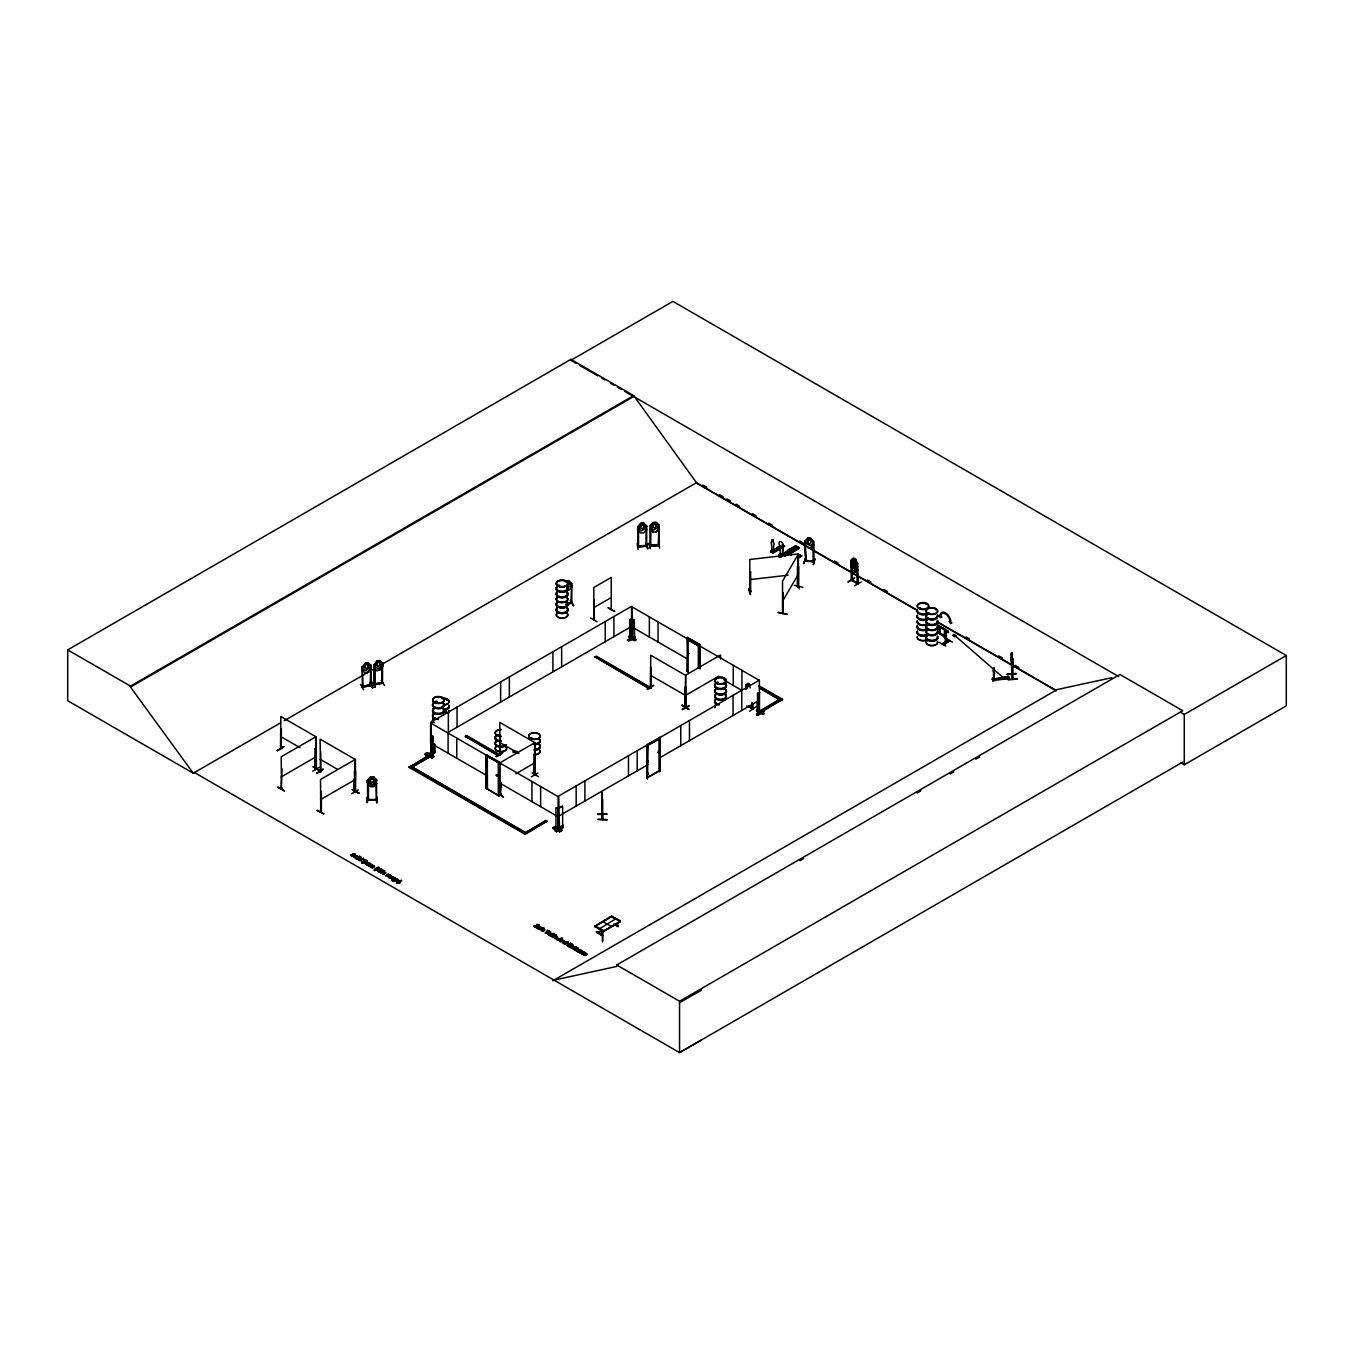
<?xml version="1.0" encoding="UTF-8"?>
<svg xmlns="http://www.w3.org/2000/svg" width="1354" height="1354" viewBox="0 0 1354 1354"><rect width="100%" height="100%" fill="white"/><g stroke="black" fill="none" stroke-linecap="round" stroke-linejoin="round"><path stroke-width="1.5" d="M392.965 879.812C394.014 877.104 399.464 880.472 395.283 878.154C390.595 877.967 395.893 882.216 393.032 879.541M1011.269 674.241L1012.47 679.403M1011.81 674.664L1011.286 653.999M1012.301 678.896L1012.352 678.202M1012.352 679.353L1012.674 658.772L1012.792 679.437L1011.658 674.207M601.988 796.034L602.124 793.884M992.888 680.114L994.733 679.623L994.801 680.639L992.6 678.608L994.09 679.911L994.479 672.803M994.208 679.877L994.191 673.666M375.938 780.073L376.497 800.349L376.598 779.972L375.684 779.938L376.683 780.141L373.602 776.925L370.471 776.959L370.471 786.539L373.552 786.42L376.683 783.323L373.602 786.556L370.471 786.539C368.66 786.268 365.038 780.141 368.39 779.887L368.474 800.214L367.459 800.231L368.474 799.689M367.493 780.158L370.471 776.891L368.999 782.561L371.03 784.474L373.061 784.491L375.058 782.612L373.602 776.925M373.552 786.42L373.602 776.976L376.598 779.972M601.921 795.153L602.09 792.784L602.107 797.777M367.019 797.438L367.357 802.77L367.526 797.015M367.391 797.388L367.357 802.347M375.786 800.299L376.683 800.112M375.65 799.757L376.683 799.368M376.564 800.316L367.628 800.231M376.734 802.82L376.784 797.117L376.598 802.448M377.072 802.82L376.903 797.489M993.582 678.354L993.481 671.499M993.43 670.112L993.565 672.024M993.684 667.624L993.294 671.009M356.661 856.76L354.156 857.251L357.236 856.371M773.252 551.653L773.642 545.307A2.048 1.202 59.5 0 0 773.337 542.497L773.236 540.212M782.324 556.494L782.781 547.05A3.08 1.794 59.5 0 0 782.781 543.496A3.08 1.794 59.5 0 0 779.667 541.735A3.08 1.794 59.5 0 0 779.667 545.29L780.598 557.188L781.19 554.378M782.46 556.409L782.917 546.965M1011.59 655.827L1011.81 653.66M358.218 859.875C359.622 862.43 357.676 856.134 361.907 859.282L363.464 858.47L361.907 859.282M563.382 942.756C565.193 946.344 562.282 940.319 566.886 942.502M374.94 664.577L373.907 664.628L374.026 684.972L374.009 664.865M374.838 870.724L375.261 869.539A4.113 2.369 0 0 1 376.124 868.828L377.36 868.32A4.35 2.505 0 0 1 378.629 868.117C379.814 864.394 371.25 872.416 375.261 869.116A4.113 2.369 0 0 1 376.124 868.405L379.391 868.083M396.536 883.248L400.209 882.74L401.106 880.185L400.209 882.317L396.553 883.231L401.038 880.625M638.749 526.672L637.751 526.604L637.886 546.965L646.873 546.322M602.327 802.753L602.107 804.158L601.988 802.296M498.306 795.39L498.306 762.505L487.237 756.107L487.322 789.043L486.238 788.756L486.103 754.787L499.169 761.997L498.881 796.05L487.338 788.942L487.338 756.277L498.712 762.268L487.338 756.277M700.153 668.707L700.153 644.792L687.375 637.412L687.257 671.55L687.95 639.054L699.019 645.452L699.019 668.064M1011.387 654.947L1011.573 652.577L1011.81 673.886M602.158 801.043L601.921 797.54M944.584 629.593L944.584 629.001M944.618 636.295C945.007 618.135 943.772 645.079 944.584 635.72M945.261 629.881L938.051 625.87M771.898 539.654L771.865 541.668A2.048 1.202 59.5 0 0 771.577 544.122L771.814 550.943L774.048 552.144L774.048 551.281L772.694 552.584L770.663 550.739L772.017 550.13L772.203 552.178M772.186 550.773L772.559 550.553M780.073 555.462L781.258 554.463L779.599 554.429M780.429 555.36L781.292 554.852M778.262 612.685L787.029 614.377M993.227 681.214L993.701 678.557M1012.809 679.369L1011.421 674.241M590.581 617.999L597.148 621.723M944.889 629.559C946.344 671.753 945.701 603.512 946.531 642.439M602.462 814.854L602.428 813.737M602.615 799.029L602.648 819.695L602.615 818.375M994.276 673.497L994.445 672.329M782.849 612.431L782.544 613.413M387.566 876.36L390.172 876.901L387.667 876.529M547.558 934.294C548.725 932.466 551.501 934.412 548.218 934.074M575.941 950.153C574.045 951.473 580.883 949.882 577.887 949.036M778.804 548.387L778.025 547.676L779.295 547.998M788.553 554.04A2.048 1.202 59.5 0 1 788.857 551.569L789.162 549.233L789.653 550.215M789.856 550.333L791.379 550.993L790.888 550.113M399.278 880.98C397.687 878.12 392.22 880.692 399.261 880.828C394.166 879.541 398.076 883.874 396.654 880.337M541.025 930.266C542.48 926.999 547.338 931.874 542.091 929.352C541.008 931.823 544.528 930.52 541.651 930.418M554.04 937.543C560.404 936.003 553.515 937.51 555.935 938.153C552.703 939.642 555.834 933.465 557.679 937.476M583.574 954.181C582.982 956.483 591.156 952.861 583.692 954.401M434.431 702.032L435.497 702.134M435.497 701.44L435.193 702.354M435.954 701.778L436.191 701.897M441.607 697.936L441.709 698.444M447.091 700.018L446.245 699.747L447.175 699.967M487.203 759.662L487.237 758.325M487.355 771.898L487.203 772.948M497.561 735.019L497.595 735.239M487.355 785.354L487.355 784.118M498.746 735.087L497.07 734.985M559.642 585.943L558.999 584.962L558.373 585.943M565.515 581.425L565.938 581.932M532.224 738.133L530.463 737.998L531.987 738.37M531.53 738.268L530.497 737.862M594.728 926.441L611.551 916.049L620.014 920.872L620.098 921.82L603.292 931.23L594.761 926.018M602.885 930.52L602.564 941.927L602.242 930.52M647.991 747.611L648.041 748.644L648.177 747.628M647.991 762.099L648.058 760.846L648.126 762.082M648.041 773.168L648.177 773.845M647.991 774.353L648.041 773.405M699.019 648.82L699.053 647.483L699.053 648.718M699.053 661.023L699.053 662.258M699.087 661.107L699.053 662.021M718.382 682.602L716.655 682.873M716.723 682.771L717.975 682.281M717.908 682.704L717.518 682.162M723.459 679.014L724.373 678.794M919.975 608.42L919.332 607.726L920.754 608.352M920.838 608.234L919.197 607.844M925.916 604.375L926.627 604.307M928.099 612.973L929.149 613.514M935.546 609.655L935.259 609.097M352.514 853.968L353.123 856.016L350.534 854.933L353.445 855.948L353.174 854.12M368.88 863.615C369.591 859.519 354.934 867.474 365.462 859.79C369.659 861.347 363.735 863.107 367.188 861.093M365.851 863.903L366.866 862.6L368.914 863.463M385.822 872.788C380.643 874.566 389.157 870.859 382.488 872.484C384.384 877.104 381.422 871.197 385.772 872.958M399.278 880.557L398.448 881.792L396.654 880.76M544.731 929.572L543.885 930.807L542.091 929.352M557.679 937.053L556.849 938.288L555.055 937.239M517.363 752.722L513.301 752.35L514.317 750.827L513.301 751.131L517.363 751.487M374.296 870.402L377.36 867.914A4.35 2.505 0 0 1 378.629 867.694L379.374 867.677M396.536 882.825L399.481 882.673L401.63 880.489M1011.692 652.679L1011.844 659.618L1011.59 657.232M1012.47 662.428C1011.37 669.401 1010.879 647.33 1011.692 662.089M277.925 787.3L284.509 790.77M284.492 791.091L277.925 787.029M323.809 813.788L316.921 810.267L323.775 813.822M682.162 705.552L688.814 709.344L682.179 705.231M748.864 684.312L745.8 688.594M854.137 559.05L855.576 562.604L854.848 564.821L853.443 562.773L854.205 558.999M601.971 814.482L602.327 819.712L602.327 794.29M602.682 819.627L602.327 814.431M353.546 856.98L355.222 855.863L357.134 856.422M805.816 561.182L805.038 540.737L805.833 560.945M810.894 547.862L813.872 545.053L810.928 547.998L807.847 547.659L804.936 544.054M805.715 557.95L803.531 563.518L805.715 558.22M805.782 557.916L803.971 563.467M804.868 560.302L813.839 561.792M813.957 562.045L813.923 541.735L810.944 538.367L807.847 538.08L804.818 540.94L804.818 544.139M813.568 564.584L814.922 559.236M813.111 564.584L814.922 558.965M580.968 950.576C585.419 951.845 576.212 954.773 582.457 951.185M537.403 927.998L539.383 928.065L538.046 927.202L536.793 928.082L538.3 928.692L536.979 927.168L540.009 927.236L538.723 926.424L539.806 927.828M618.219 925.341L615.275 924.24L618.05 926.61L618.304 925.679M370.539 780.175L371.521 777.399L373.552 780.192M939.304 642.388L945.837 646.163M658.535 751.047L658.129 752.367M658.806 752.587C658.416 754.669 660.193 751.758 658.044 752.418M365.14 663.325L363.769 669.265L365.698 670.789L369.507 668.131L368.085 662.885L365.14 663.325L362.246 667.15M750.336 684.667L748.051 683.432L747.002 688.441M360.587 684.599L363.566 689.643M372.299 682.281L375.295 687.02M631.963 638.766L629.475 639.917L631.759 637.852M759.831 711.798L757.377 713.626M759.797 712.576L757.309 713.727L782.494 699.307L759.425 713.253L758.155 712.526L779.955 699.307L758.155 711.899C759.949 713.795 760.22 709.919 757.631 713.101M563.382 943.179C565.887 939.016 572.776 944.737 564.838 943.62M789.043 549.335L788.942 551.518M640.73 523.372L639.274 529.143L641.288 530.903L645.283 528.737L643.827 523.169L640.73 523.372L637.666 526.824L637.666 530.023L640.73 533.002L643.844 532.799L646.789 529.329M553.972 935.631C554.446 931.857 552.28 938.728 550.384 935.851M750.624 594.508L748.779 588.956M538.655 928.489L540.635 927.253L538.689 926.407M551.4 933.465L549.216 935.326L547.558 933.634L550.773 933.448L549.487 932.635L550.689 933.955L548.235 934.345L550.13 933.871M638.123 549.419L637.142 543.766M648.921 543.343L650.445 548.252M373.433 867.068C373.247 865.731 368.203 866.899 373.941 866.205C368.931 869.64 377.309 866.577 373.112 865.409M373.027 866.001L371.724 864.732L373.095 865.663M281.395 729.027L281.04 748.559M281.48 748.44L280.498 748.948L280.803 716.469L315.668 736.593L315.787 769.529L316.074 736.661L281.226 756.784L281.446 789.28M315.82 769.478L314.771 768.733L315.076 756.243M315.736 768.26L315.008 767.836M319.916 770.985L312.977 766.753L320.712 771.103M320.475 772L320.119 739.166L354.985 759.289L355.019 792.242L354.985 790.888M355.137 792.175L354.071 791.43L354.156 779.075M354.985 791.616L354.528 791.311M499.897 754.737L499.761 734.613L500.421 755.109L499.44 754.127L500.438 754.347M650.428 687.764L651.392 687.95L650.715 667.471L650.563 688.103L649.294 688.847L595.032 656.893L596.302 656.148L651.274 687.883M748.373 706.365L752.739 708.379L748.61 706.229M746.68 705.908L752.739 709.107L752.062 702.726M857.099 563.45L857.844 583.963L851.311 580.189M852.258 579.732L851.835 579.834M851.835 580.561L851.598 559.964L851.294 566.463M851.598 559.964L851.531 580.054L858.081 583.828L857.42 563.315L857.133 583.608L857.979 582.999M750.793 591.207L749.845 591.326M749.998 592.036L750.81 591.19M797.438 566.429L797.337 586.57L798.335 585.707M365.8 862.109L363.007 862.363M282.038 788.231L281.141 788.4L282.106 788.163M316.362 768.446L315.533 768.564M315.499 749.236L314.839 748.61L315.431 769.41L316.379 769.106M321.406 811.672L321.338 791.498M355.036 792.192L355.628 771.712M500.997 794.138L500.1 794.324L501.048 794.07M500.405 782.815L500.388 795.238L500.98 782.477M534.982 774.166C534.153 777.484 536.099 772.999 534.475 774.488M685.496 706.568L685.835 706.754M537.504 926.373C532.071 929.064 535.676 923.716 539.163 925.611M782.815 592.883L782.832 613.582L783.12 592.95M798.674 566.446L798.454 587.01L798.369 554.158L782.544 581.12L782.527 613.531M794.324 585.334L802.939 587.331M797.54 586.57L798.369 585.774M782.544 601.244L798.369 574.282M368.88 863.209L368.322 864.14M945.227 636.075L937.814 632.03M370.996 684.785L362.28 686.529M370.674 684.599L362.144 686.292L362.466 687.257L370.996 685.513M374.855 684.802L374.686 664.476L374.787 684.582M382.64 682.534L373.873 683.973L374.719 684.092M382.674 683.228L374.11 684.938M565.82 604.527L571.794 603.156M954.773 635.449C953.25 639.376 958.023 634.095 954.773 635.449L1004.922 679.082L1004.109 677.186L1005.751 676.932L1006.547 678.642M594.372 619.861L594.101 599.551L594.067 619.658M593.78 619.861L593.814 587.484L611.246 577.413L611.179 609.74M646.738 546.085L637.751 546.745L638.529 546.17M646.078 526.029L646.061 546.424L645.807 545.459L646.687 546.39M650.022 525.978L651.003 525.826L649.988 525.792L649.937 546.102L649.988 545.137L658.873 544.528M649.903 545.933L659.076 545.544L658.992 525.183L658.298 544.867M497.121 774.657L496.715 776.011L496.173 775.03M496.935 775.368L497.155 775.707M688.407 653.711L688.374 652.662M688.864 653.373L687.798 653.153L687.984 651.562M945.38 632.927L946.04 632.64M946.446 632.978L946.091 632.233M442.183 698.089L441.912 698.173A5.771 3.334 0 0 1 449.071 701.05A5.771 3.334 0 0 1 443.35 704.825M497.02 734.816L497.883 734.342M594.761 926.305L611.551 916.319L619.861 920.754M594.981 926.525L603.292 931.518L620.098 921.532L603.698 931.095M596.572 931.789L602.53 935.58L596.522 932.432L596.708 931.434M618.05 926.593L613.667 924.054M927.998 613.091L929.453 613.497M1002.586 677.914L1001.588 678.354M629.475 639.917L631.759 638.597L635.212 640.51L636.346 639.85L632.927 637.988M430.877 755.549L430.894 722.207L631.539 606.355L631.692 639.037L632.47 638.411L629.728 639.748M759.848 712.018L757.512 713.592M370.962 668.605L368.051 672.244L365.14 672.904L362.347 670.298M371.047 668.605L368.136 672.379L365.174 672.955M373.924 664.848L376.801 661.023L379.763 660.447L382.725 663.121L382.725 666.32L379.797 670.078L376.801 670.602L373.924 668.047M566.023 590.716L569.035 590.192L571.947 586.417M367.052 861.381L365.529 860.281L364.514 861.296M358.302 859.536L361.738 859.028M658.349 752.333L658.738 753.433M373.552 781.596L371.521 782.832L370.539 781.58M596.539 931.857L601.176 931.214L601.955 934.835M602.005 929.792L601.058 931.434L602.192 930.113M560.082 941.589C568.443 934.463 552.28 941.064 558.931 939.811L560.082 941.589L562.367 938.508M557.188 939.507L560.505 940.268L562.367 938.931M560.505 940.268L561.808 938.187M559.591 941.318L560.251 940.573M579.106 950.356L577.887 949.459M649.988 525.792L652.966 522.559L656.081 522.407L659.161 525.403L659.161 528.585L656.081 531.987L652.966 532.139M650.022 526.029L653.034 522.695L656.047 522.492L657.536 527.925L653.542 530.091L651.511 528.331L652.966 522.559M659.144 528.534L656.081 531.987M749.744 591.123L750.624 591.004M749.998 591.309L750.793 591.952M797.337 586.57L798.065 585.503M993.007 680.554L1009.255 678.506M1008.595 677.135L992.364 679.285M434.566 743.938L434.448 752.113M558.491 828.445L563.061 825.381L558.491 827.7M558.525 828.733L563.061 825.381M576.042 950.322L578.547 950.694L576.618 950.474M424.919 754.347L431.909 757.834L424.919 754.347C426.73 749.947 438.239 756.48 431.706 758.003M559.54 831.779L561.808 830.07L559.54 831.796L552.754 828.157L559.744 831.644M540.568 926.965L538.012 928.861M579.8 950.271L577.464 950.897M376.564 799.571L367.628 799.486M352.599 854.256C359.03 855.542 352.48 851.751 353.326 855.203C347.419 856.997 355.425 854.763 357.219 856.608M368.779 863.378C360.502 860.67 370.336 869.37 364.666 861.398M281.158 789.196L282.038 768.801M316.362 769.19L316.311 749.016M320.796 811.249L321.406 811.063M354.731 792.107L354.393 771.188M355.594 791.904L355.391 759.357L320.526 779.481L320.746 812.028L320.763 791.853M535.321 775.097L535.033 742.567L500.168 762.708L500.1 795.103L500.76 782.341M686.258 707.211L686.055 686.884L685.919 707.025M851.209 560.048L853.46 558.085L855.677 559.354L857.793 563.856M851.412 580.291L851.294 560.014L853.511 558.187L855.643 559.422L856.642 565.617L855.22 566.7L852.36 563.146L853.46 558.085M851.209 566.446C851.7 569.205 855.22 574.841 857.725 570.169L855.61 562.604L853.392 561.318L851.141 563.298L853.392 567.698L855.677 568.934M855.542 572.217L857.725 570.288M748.119 683.398L745.868 685.361L748.153 683.499M645.993 545.425L638.479 545.899L638.529 546.931L638.58 526.554M646.873 545.577L637.717 546.221M650.868 525.978L650.766 545.34M659.076 544.799L649.971 545.408M432.721 756.598L430.403 755.244L431.283 753.89M558.525 828.005L558.559 828.97L562.638 826.363L562.638 806.239L558.728 808.236L562.401 806.104M364.514 860.873L366.342 860.772M553.837 935.377C547.033 937.933 557.188 932.923 550.384 935.445M353.242 854.408L355.205 854.949M368 863.412L366.629 862.616M383.876 872.67L385.145 873.398L383.52 872.805M398.448 881.792L398.719 880.98M398.347 881.369C399.396 879.338 395.165 880.405 398.584 880.675M543.885 930.807C543.597 928.167 542.751 928.929 543.8 930.367M556.849 938.288C556.511 935.631 555.749 936.409 556.748 937.848M586.299 954.485L584.928 953.69M434.888 702.472L435.649 701.643M594.981 926.068L603.698 930.536M356.491 856.591C351.092 856.27 360.418 856.642 353.546 856.743M813.906 561.842L804.953 561.098L805.139 560.099M390.172 876.478C384.875 876.512 393.709 876.63 389.512 875.259M390.595 876.647C389.85 871.181 382.708 878.543 388.243 873.939M367.442 800.011L368.373 800.028M366.291 862.82C365.546 865.714 368.559 864.529 370.742 864.8M555.055 936.833C554.768 938.627 556.68 939.794 554.023 937.527M584.589 954.299L585.69 955.653M552.754 828.174C555.8 823.892 556.02 830.341 561.25 830.764M392.931 878.357C394.116 876.393 384.621 878.797 394.014 877.274C389.918 881.285 394.945 876.461 392.237 877.426M563.45 941.825C564.635 939.862 555.14 942.266 564.533 940.742C560.031 945.295 567.275 938.034 560.37 941.335M434.414 752.096L434.414 752.824M432.823 736.491L430.657 735.256L432.823 736.491L432.823 756.632L430.657 755.38M634.349 640.56L634.315 620.149L632.166 618.913L634.095 620.284L634.569 640.425L632.166 639.037M432.823 756.632L430.623 755.109L427.322 757.106L426.002 756.344L430.775 753.433M426.104 756.344L430.894 753.45M427.153 756.632L433.703 752.824L427.322 757.106M773.032 553.143L770.477 551.721L780.649 545.713M782.155 544.816L784.711 546.254L772.982 553.126M630.575 638.208L627.274 640.137L628.611 640.899C634.163 640.239 634.738 634.789 634.992 637.04M772.609 552.906L780.767 547.693M772.406 552.703L784.525 545.797M783.932 545.814L772.677 552.957L774.048 551.281M631.726 638.36L634.569 639.9M799.3 547.947L787.182 555.411L799.52 548.218L795.949 545.662L778.465 556.409M778.821 556.765L796.592 546.271M778.702 556.697L795.949 545.916L798.792 547.828M799.215 554.683L801.771 556.105L798.386 558.051M801.433 555.919L798.2 555.106L800.417 556.342M558.085 808.829L558 828.936M759.374 692.622L759.272 712.712M558.153 829.037L555.682 826.837L557.78 828.123M555.682 826.837L555.682 827.565M558.305 808.693L555.935 807.593L555.935 827.717L558.254 828.766M555.258 830.544L561.808 826.82L555.258 830.967L556.579 831.728C571.439 823.604 556.443 827.463 555.428 830.95M757.428 710.63L757.394 711.696L757.208 703.014M762.928 710.478L764.248 711.662L757.766 715.403C751.69 712.83 775.453 706.433 756.7 714.743M756.547 714.337L763.097 710.596L756.547 714.76M573.893 948.003C572.945 952.911 583.405 944.043 574.468 949.899M608.284 607.794L614.834 611.551L608.132 607.828M772.017 550.13L770.663 550.739M776.925 547.913L778.11 547.033L780.31 548.455M781.258 546.237L770.646 551.62M778.448 556.24L780.226 553.888M780.479 554.023L778.448 554.937M787.842 550.435C797.591 554.7 783.137 550.96 789.619 549.385L792.919 551.501L790.11 549.876M791.21 548.455C800.942 552.737 786.488 548.979 792.987 547.405L796.287 549.538L792.987 547.405M794.172 546.965L795.949 545.662M780.598 557.188L779.599 556.629L780.767 557.103M782.341 554.734L796.355 546.457M781.072 556.037L795.103 547.761M784.355 555.834L798.623 547.405M784.795 556.088L799.249 547.524M784.998 556.189L799.266 547.778M790.719 555.157L790.618 555.208A2.048 1.202 59.5 0 0 790.313 552.398L790.313 550.062M798.2 555.275L799.994 555.106M797.675 557.645L801.179 555.563M801.602 555.648L797.963 557.814L801.602 555.817M373.822 684.735L382.556 683.059L381.659 682.45L381.726 683.432L381.76 663.071L382.725 663.121M277.282 750.641L283.815 746.816M277.367 750.742L283.866 746.528L277.367 750.336M571.134 602.818L571.693 602.445M312.74 771.171L319.239 767.363M316.599 773.337L323.132 769.241M316.684 773.456L323.183 769.224L316.633 773.32M352.294 789.433L359.233 793.393L352.649 789.653M354.088 791.396L354.393 778.939M351.685 793.647L358.268 789.856M534.61 775.453L534.627 742.5L499.761 722.376L500.066 755.244L500.354 734.951M496.241 756.564L502.486 752.621M496.326 756.666L502.825 752.452L496.326 756.243M651.088 688.069L651.308 667.81M534.373 775.317L534.018 754.398M651.308 687.189L651.037 687.341M647.246 689.118L653.779 685.31L647.297 689.101M650.529 687.798L650.715 655.234L685.581 675.375L685.31 707.871M532.02 772.982L538.587 776.722M537.91 773.066L531.327 776.874M685.006 707.347L684.989 687.257M682.331 709.648L689.152 706.145M682.331 709.378L688.797 705.519M688.814 709.344L682.23 705.163M629.678 619.658L631.776 618.71L629.678 619.658L629.695 640.053M629.661 636.109L628.544 636.803L635.212 640.51M631.539 637.988L629.695 639.308M432.112 753.856L434.566 752.435M432.349 753.975L434.803 752.553L434.803 744.074M757.512 693.468L759.611 692.52L757.512 693.468L757.631 713.829M757.512 709.953L756.666 710.393M559.084 828.089L563.061 826.109M763.182 714.117L764.164 713.626L759.086 710.867M759.594 712.39L763.047 714.303L764.181 713.643M280.566 722.833L193.267 773.219L67.7 700.729L67.7 649.886L570.897 359.369L633.689 395.605L696.464 482.701L917.284 610.197A5.839 3.368 0 0 0 920.111 614.039A5.839 3.368 0 0 0 927.168 613.514M570.897 359.369L570.897 360.299L672.921 301.4L1286.3 655.522L1286.3 705.857L1184.276 764.756L1180.62 762.64M67.7 649.886L130.492 686.123L633.689 395.605M701.507 1040.007L679.539 1052.6L194.451 772.542L193.267 773.219L130.492 687.07L633.689 396.553M284.222 720.717L374.009 668.876M381.337 664.645L696.464 482.701M281.226 776.925L316.074 756.784M593.814 607.607L611.246 597.554M320.526 799.622L355.391 779.481M631.539 626.479L448.343 732.26L448.343 712.136M595.032 657.519L596.302 656.775L650.563 688.103M525.234 832.896L411.65 766.686L525.234 832.253L523.964 833.624L545.747 820.406L547.016 821.15L525.234 834.352L409.111 767.312L430.894 754.11M409.111 767.312L430.894 754.737L433.246 755.837M432.163 755.464L410.38 768.04L432.163 755.464L430.877 754.516M465.404 736.288L466.673 735.561L499.355 754.415L498.086 755.16L465.404 736.288L498.086 755.786L499.457 754.093M465.404 736.914L466.673 736.187L499.355 755.058M687.087 637.582L700.153 644.792M853.392 561.318L852.36 566.327L855.22 569.882L856.642 568.798L856.642 566.412L855.576 562.655L853.325 561.368M854.78 562.689L854.848 568.02L853.443 565.972L854.848 562.655M855.508 562.705L857.861 567.004L855.61 568.985L853.511 567.597M595.032 656.893L649.294 688.204L650.563 687.477M355.713 858.148L359.741 856.32L356.136 858.825M355.713 858.571L359.741 856.32M356.796 858.774L360.739 857.031L357.219 859.452M356.796 859.198L360.739 857.031M360.062 859.925C362.533 856.168 357.134 861.482 359.69 860.145M361.552 859.485L358.844 859.824L361.552 859.062M363.464 858.47L359.419 860.298M359.859 860.975L363.464 858.876M486.238 788.756L486.56 754.906M362.009 862.21L365.462 859.79M362.855 861.821C367.543 862.853 361.078 861.821 364.141 861.093L364.92 862.684L362.009 861.787M515.857 773.777L535.033 762.708M848.163 582L854.696 577.819L848.112 581.881M852.258 579.952L857.674 583.168M369.862 863.327L367.713 865.494M367.272 865.24L370.302 863.581M370.302 864.004L370.776 864.817M370.454 866.662L372.265 865.595L368.982 865.815L372.012 864.58L372.452 865.849L370.454 867.085M368.982 866.238L372.012 864.58M861.279 581.966L854.729 585.707M371.927 867.931L374.55 866.357L373.027 865.595M378.545 869.64C384.13 868.354 371.25 872.518 378.866 868.523M376.277 870.453L379.306 868.777M379.746 869.573L378.917 869.42M381.439 868.997C379.12 871.993 385.264 866.526 378.426 871.688C376.7 870.487 382.302 868.252 381.777 871.045C385.382 869.708 374.736 873.482 381.422 870.419M378.003 871.434L381.946 869.285M381.71 870.165L384.028 870.774L382.031 870.419M685.699 695.262L718.822 676.137M379.12 872.094L381.777 871.045M380.592 872.518L384.638 870.69M380.592 872.941L384.638 871.113M382.166 873.262L384.316 873.939M385.653 875.446L387.938 874.633L391.255 875.649L389.241 877.934L391.424 876.495L389.495 875.666M385.653 875.852L389.123 875.412M390.511 876.275L387.786 876.004L389.089 877.527M389.867 878.289C392.101 874.193 396.688 879.372 391.458 879.203M397.094 879.474C394.471 882.96 389.258 879.474 394.403 880.1M394.776 879.897C396.773 874.566 393.168 883.722 391.712 879.948M394.403 880.523L392.186 880.117M397.094 879.051L393.574 879.778L396.197 879.068M395.622 881.031L397.771 881.708M395.588 880.845L397.771 882.131M647.077 744.683L660.143 737.473L660.143 771.357L658.992 771.678L658.992 738.793L647.923 745.191L647.347 778.736L647.077 744.683L648.024 745.242L658.958 739.013L647.449 744.903L647.347 778.736M525.775 832.575L545.747 821.049L547.016 821.776M409.111 766.686L525.234 833.726L547.016 821.15M558.728 816.14L648.075 764.553M660.786 757.208L759.374 700.289M749.676 711.222L755.87 706.89M660.143 771.357L659.686 737.608M940.099 629.001L940.031 631.607L940.099 629.001L937.273 624.939M948.375 631.421C944.432 628.104 950.017 634.315 948.189 631.523M948.375 632.572L946.751 631.641M946.632 632.758L945.177 632.758M944.957 636.16L938.051 631.895M944.906 636.871L938.051 632.572M941.91 643.878L948.799 640.307M942.181 643.996L948.765 640.205M949.526 640.73L942.993 644.504L949.594 640.713M943.349 644.707L949.899 640.933M534.001 926.288C537.724 929.081 534.627 922.125 539.163 925.188C536.015 922.074 538.198 931.044 534.001 925.882M538.689 926.83L540.568 927.388M537.47 927.71L539.383 927.659M541.414 927.405L541.769 928.455C546.051 926.221 534.559 931.163 541.414 927.828M541.702 927.575L544.02 928.167L542.785 927.575M543.597 928.387L542.125 927.812L543.597 927.964M539.112 929.487L541.769 928.455M541.177 930.232L543.225 930.706M541.058 930.046L543.225 931.129M547.287 930.266L550.469 931.637L549.453 932.618M547.287 930.689L550.469 932.06M545.408 932.703L548.912 931.214L550.062 932.297L548.912 931.62L545.408 933.126L548.455 930.943M545.408 933.126L548.455 931.366M549.453 933.041L551.332 933.6L548.776 935.072M549.826 935.259L553.871 933.431L552.584 934.582M549.826 935.682L553.871 933.431M552.466 936.782L556.511 934.937L552.889 937.442M552.466 937.188L556.511 934.937M560.37 941.758C562.722 937.882 567.191 942.909 561.978 942.689M565.21 943.399C566.564 940.827 561.842 944.872 566.7 942.536M596.606 925.408L609.537 917.944M564.584 944.195L568.612 941.944M567.157 945.261L570.609 943.264L572.776 944.517L569.323 946.92C563.552 942.621 572.031 949.543 569.729 946.277L568.037 945.295L571.303 945.227L568.037 945.295M567.157 945.684L570.609 943.687L572.776 944.94M570.66 944.195L569.712 944.737L570.66 943.772L572.81 945.955L570.609 943.264M569.797 947.208L572.81 945.532M570.22 947.445L573.368 946.886L571.388 948.122L573.385 946.378L572.167 946.328M571.388 948.122L573.978 946.988L572.81 945.955M571.388 947.698L574.028 946.446L572.539 946.124M574.756 946.666C574.079 946.615 578.006 947.546 575.128 947.715C573.656 950.356 571.388 948.646 574.756 947.072M576.245 946.649L572.844 948.663L574.113 948.799M615.19 924.968L618.321 926.458M574.028 949.645L577.058 947.986M577.193 951.473L579.732 950.423L577.972 948.528M579.63 949.865L577.87 949.019M576.584 950.186L578.547 950.271M579.834 952.996L581.797 951.591L578.226 951.659L580.815 950.153L582.389 951.473M578.226 952.082L581.255 950.406M579.834 952.573L581.797 951.337L580.968 950.999M584.505 952.793L584.911 952.522A2.014 1.168 0 0 0 584.285 952.116L581.357 952.928L582.829 954.553L581.34 953.301L584.386 952.624L583.557 954.993M583.676 954.773L585.723 955.247M584.589 953.876C588.127 956.889 587.416 951.794 584.488 953.453M552.787 980.787L1057.152 689.575L1111.837 677.694M616.747 964.979L1119.944 674.461L1182.736 710.715L679.539 1001.232L616.747 964.979L616.747 966.451L553.955 980.11M799.96 860.67L803.633 858.554M917.217 792.97L920.889 790.854M950.203 773.929L953.859 771.814M975.845 759.12L979.517 757.004M1180.637 712.339L1184.276 714.438L1286.3 655.522M1182.736 762.082L679.539 1052.6L679.539 1001.232M679.539 1002.705L701.507 990.112M698.342 645.841L687.544 639.528L698.342 645.841L698.342 668.301M687.595 653.897L688.56 653.153M498.272 774.793L498.272 776.147M688.12 671.855L687.375 637.412M487.338 788.942L498.137 795.272M434.075 751.91L435.226 751.792M434.075 752.638L435.226 752.316M630.169 639.816L629.915 619.793M805.748 560.421L813.754 561.318M320.983 811.503L321.118 791.379M559.287 585.859L558.694 585.639M920.415 608.538L919.518 608.538M611.145 916.743L620.014 921.431M611.145 917.013L612.414 917.013M635.398 640.324L628.544 636.38M650.326 548.624L648.871 543.394M571.151 583.405L569.002 580.561L566.107 581.272M374.821 664.696L374.009 664.797M534.678 774.827L533.73 774.623L534.018 762.15M571.862 603.376L571.693 583.049L570.914 603.529M362.313 687.003L370.827 685.581L370.81 665.237L370.234 685.733L370.082 684.735M363.058 687.104L362.229 666.913L363.16 666.727M937.273 632.521L940.099 631.556M561.605 939.033L557.188 939.913M646.027 526.3L645.943 526.249M559.456 586.028L558.559 586.028M441.912 698.596L442.03 698.562A5.738 3.3 0 0 1 449.02 701.355A5.738 3.3 0 0 1 443.35 705.096M928.235 612.99L929.182 613.294M603.512 930.909L602.615 930.909M602.53 934.954L596.369 931.62M567.055 586.857L568.985 583.845L568.003 581.306L567.021 581.441M566.598 588.601L570.406 585.96L568.985 580.697M565.82 604.002L571.896 602.598L567.411 604.019M573.774 605.627L570.356 600.296L573.402 605.695M365.174 663.375L368.136 662.8L371.047 665.406L370.844 685.615M369.947 682.805L372.519 687.883M381.693 682.89L374.567 683.838M369.574 682.822L372.925 687.866L369.896 682.771M646.687 546.356L646.738 526.012M433.5 753.044L432.485 752.486L433.551 752.756M857.353 582.677L857.759 583.963M443.469 711.899L446.515 711.409M444.62 712.289L445.601 712.136M994.327 672.346L993.887 667.742M993.024 678.625L993.328 678.591M1008.645 677.017L992.55 679.81L992.364 678.303L994.005 678.913M1001.029 677.829L1002.654 677.406L1003.466 679.116M1006.851 676.932L1008.476 676.509L1009.289 678.219M750.658 571.625L750.624 591.732M749.828 579.614L788.113 575.196M362.381 687.24L362.229 666.913M497.527 775.503L496.258 775.131M790.668 551.196L789.67 551.044M1011.387 657.35L1011.912 661.564L1011.573 652.577M1011.98 654.371L1012.674 658.772M1012.487 662.512L1012.081 663.832M1016.025 673.395L1006.868 674.495L1016.025 673.818M1016.025 673.666L1006.868 674.495M1017.226 678.692L1008.053 679.454M1008.07 679.81L1017.226 679.082M531.36 738.116L530.633 738.167M602.479 935.58L596.792 932.263M368.271 800.265L368.373 799.283M640.78 523.507L643.793 523.321M638.614 526.74L637.751 526.604M646.4 543.496L647.889 548.844L646.45 543.513M658.687 542.7L659.635 548.048M650.123 546.119L659.026 545.51M851.92 580.561L851.801 560.167M602.225 799.52L601.988 792.784L601.955 814.922M602.09 802.296L602.208 794.578L602.09 802.347M606.795 813.856L597.554 814.042L606.795 814.279M606.795 814.143L597.554 814.465M607.117 819.593L597.876 819.373L607.117 819.915M369.913 864.224L371.216 864.14M378.917 868.997L380.169 869.285M388.293 874.836L389.597 875.158M583.286 953.842L581.983 953.419L584.505 953.216M583.286 954.265C579.918 953.927 583.997 950.813 585.131 953.216M778.618 548.404L778.025 547.676L779.278 547.896M389.089 877.104L388.243 876.681L390.172 876.901M549.064 934.497L547.625 933.989M552.212 934.802L553.414 935.428L550.672 935.8M367.391 864.174L365.918 863.598M384.282 874.346L383.013 873.956M549.419 934.277L548.235 933.921M577.819 951.1L576.618 950.051L578.886 950.068M805.681 561.165L805.038 540.737M381.202 680.537L384.587 685.547M778.262 612.363L787.046 614.039M797.506 583.676L799.3 588.855M538.13 928.438L537.623 927.304L539.721 927.456M632.166 638.309L634.569 639.697L631.979 638.496M813.094 541.617L813.111 562.012M534.288 774.979L533.798 762.285M752.401 709.276L751.842 702.844M945.769 632.216L945.769 642.744M919.586 608.081L919.688 608.386M430.843 754.838L432.823 755.6M430.978 755.278L430.894 734.427M432.874 756.717L432.535 755.769M433.974 756.683L426.899 753.112M558.728 827.632L559.456 828.293L558.728 796L759.374 680.165L759.425 713.253M554.92 826.499L561.808 830.07M561.808 830.493L554.734 826.651L561.538 830.544M763.334 714.083L756.378 710.19L763.047 714.303M794.172 546.711L797.472 548.573M776.925 547.727L779.125 548.979M781.123 554.581L779.752 554.328L779.599 556.629M772.423 550.706L771.526 550.333L771.425 551.857M771.425 550.401L773.879 551.18M498.526 793.867L503.502 797.049L498.526 794.155M359.233 793.41L352.294 789.873M634.095 640.425L631.946 639.173L631.895 606.795L759.374 680.385M756.869 714.895L757.868 715.504M555.868 827.023L557.78 828.851M555.935 827.717L558.085 828.953L558.085 796.592L430.606 723.002L430.606 743.126L487.203 775.808M570.897 360.299L576.279 363.414M579.867 365.478L597.808 375.837M601.396 377.918L604.984 379.983M610.366 383.097L613.954 385.162M617.542 387.227L621.131 389.309M624.719 391.374L1118.759 676.611M853.426 570.829L855.576 572.065M703.132 485.189L706.771 487.288M719.549 494.667L723.205 496.766M726.844 498.881L730.5 500.98M735.967 504.145L739.622 506.261M752.401 513.623L756.04 515.739M768.818 523.118L772.474 525.217M799.842 541.025L805.325 544.19M834.521 561.047L838.177 563.146M850.938 570.525L854.594 572.64M867.372 580.003L871.011 582.118M883.79 589.498L887.445 591.596M965.91 636.905L969.566 639.003M998.761 655.861L1002.417 657.976M1015.178 665.356L1018.834 667.454M937.357 621.774L1055.985 690.269M695.871 482.786L805.63 546.153M811.114 549.318L915.372 609.52M937.323 622.18L1056.222 690.828M938.051 625.193L945.227 629.373M937.814 625.311L944.957 629.441L944.957 636.837M937.814 626.005L944.94 630.118M946.344 632.081L945.447 631.759L946.175 633.029M937.814 632.707L944.957 636.905M945.904 638.326L952.437 642.101M946.497 642.321L945.837 642.71M687.257 637.869L699.713 645.046L699.713 668.216M758.849 685.666L782.494 699.307M758.849 686.292L782.494 699.95M759.408 687.46L781.224 700.678L759.408 688.086M748.779 684.362L750.234 687.917M631.895 626.919L686.698 658.552M724.305 680.267L741.941 690.455L741.941 670.315M687.984 671.381L686.715 670.636L688.018 671.99M650.715 675.375L685.581 695.499M499.761 742.5L518.937 753.569M486.103 754.787L499 762.099L498.881 796.05M487.322 756.226L498.238 762.539M499.744 783.035L558.085 816.733M615.19 924.325L618.05 925.984M280.803 736.593L299.979 747.662M320.119 759.289L337.552 769.36M542.125 927.812L542.48 928.861M541.041 927.608L542.852 928.658M569.712 944.313L571.303 945.227M574.401 946.869L576.296 947.969M542.429 929.149L543.8 929.944M555.394 936.629L556.748 937.425M559.439 939.236L560.505 939.862M359.792 857.014L360.739 857.454M380.999 869.251L381.946 869.708M383.52 872.382L384.891 873.178M396.976 880.151L398.347 880.946M366.291 863.243L368.085 863.852M632.115 639.359L632.166 618.913M562.942 827.802L556.579 831.711M772.795 539.569L773.151 540.263M771.78 550.706L771.848 550.029M314.788 768.784L314.839 756.378M370.742 864.377L369.557 864.444M685.547 707.668L685.699 675.138L720.565 654.997L720.565 659.026M368.085 662.885L370.962 665.457L370.014 665.389M643.827 523.169L646.907 526.215M538.672 925.899L536.861 925.222L537.47 926.559M601.227 931.247L602.192 934.548M381.676 663.088L382.573 663.121L382.522 683.313M382.59 666.253L379.763 670.027L376.835 670.67M371.927 682.365L374.906 687.426M1009.289 678.405L1008.476 676.678L992.347 679.166L993.159 680.893L993.159 680.013M1006.851 676.763L1007.647 678.472M1001.029 677.66L1001.825 679.369M994.056 678.879L994.733 680.334M551.4 933.888L549.893 932.788M750.251 594.558L748.83 588.905M355.256 855.136C351.431 850.498 354.545 862.566 357.219 856.185M594.728 925.882L594.761 926.847M658.992 525.183L656.047 522.492M646.349 543.157L647.381 548.455M541.058 930.452L542.666 928.709L544.731 929.978M1184.276 714.438L1184.276 764.756M992.787 678.1L992.634 679.59M946.751 630.49L946.581 631.743M938.237 628.459L938.237 630.101M798.081 587.027L798.183 553.921L749.828 559.49L749.811 592.036M780.344 545.882L779.159 546.593M757.749 693.603L757.749 713.727M752.655 703.064L752.502 709.276L752.435 703.183M746.257 685.276L746.02 689.423M745.936 685.327L745.936 688.577M741.772 690.32L741.772 710.444M733.259 665.305L733.259 685.446M733.056 695.347L733.056 715.487M699.866 644.961L699.866 668.876M689.474 720.514L689.474 740.638M680.757 725.541L680.757 745.682M659.855 737.304L659.855 771.188M658.044 621.892L658.044 642.016M649.361 616.882L649.361 637.006M637.192 750.708L637.192 770.832M628.476 755.735L628.476 775.876M618.135 925.561L615.461 924.799M616.138 918.604L598.705 929.233M613.937 616.527L613.937 636.651M611.788 926.711L603.072 921.685M605.221 621.554L605.221 641.678M584.894 780.903L584.894 801.026M577.819 950.677L577.616 951.727M576.618 947.732L576.669 948.629M576.178 785.929L576.178 806.053M561.639 646.704L561.639 666.845M552.923 651.748L552.923 671.872M540.652 786.522L540.652 806.662M538.655 928.065L538.452 929.098M531.97 781.529L531.97 801.653M513.403 750.742L513.301 752.35M509.358 676.898L509.358 697.039M500.642 681.942L500.642 702.066M486.391 754.618L486.391 788.502M457.06 707.093L457.06 727.233M456.755 738.099L456.755 758.223M448.089 733.089L448.089 753.213M433.043 736.356L433.06 756.768M389.444 876.901L389.241 877.934M382.793 870.165L382.86 871.248L380.592 869.522M367.543 779.887L367.628 800.248M360.232 856.743L360.282 857.725M320.712 751.724L320.78 771.898M130.492 686.123L130.492 687.07M937.577 620.944A5.839 3.368 0 0 1 931.163 625.159A5.839 3.368 0 0 1 926.864 620.132M937.476 621.283A5.754 3.317 0 0 1 931.18 625.43A5.754 3.317 0 0 1 926.948 620.471M937.476 625.616A5.754 3.317 0 0 1 931.18 629.762A5.754 3.317 0 0 1 926.948 624.82M937.476 625.954A5.754 3.317 0 0 1 931.18 630.118A5.754 3.317 0 0 1 926.948 625.159M937.577 615.393A5.839 3.368 0 0 1 931.163 619.607A5.839 3.368 0 0 1 926.864 614.581M937.493 620.352A5.771 3.334 0 0 1 931.163 624.516A5.771 3.334 0 0 1 926.931 619.54M937.476 615.731A5.754 3.317 0 0 1 931.18 619.878A5.754 3.317 0 0 1 926.948 614.919M937.577 620.657A5.839 3.368 0 0 1 931.163 624.871A5.839 3.368 0 0 1 926.864 619.844M937.577 615.105A5.839 3.368 0 0 1 931.163 619.32A5.839 3.368 0 0 1 926.864 614.293M937.476 614.801A5.754 3.317 0 0 1 931.18 618.947A5.754 3.317 0 0 1 926.948 613.988M937.577 636.769A5.839 3.368 0 0 1 931.163 640.984A5.839 3.368 0 0 1 926.864 635.957M937.476 637.108A5.754 3.317 0 0 1 931.18 641.254A5.754 3.317 0 0 1 926.948 636.312M937.459 626.445A5.738 3.3 0 0 1 931.18 630.575A5.738 3.3 0 0 1 926.965 625.65M937.577 631.218A5.839 3.368 0 0 1 931.163 635.432A5.839 3.368 0 0 1 926.864 630.405M937.493 636.177A5.771 3.334 0 0 1 931.163 640.34A5.771 3.334 0 0 1 926.931 635.364M937.493 631.556A5.771 3.334 0 0 1 931.163 635.72A5.771 3.334 0 0 1 926.931 630.744M937.577 636.482A5.839 3.368 0 0 1 931.163 640.713A5.839 3.368 0 0 1 926.864 635.669M937.476 630.625A5.754 3.317 0 0 1 931.18 634.772A5.754 3.317 0 0 1 926.948 629.83M927.101 623.991A5.771 3.334 0 0 1 920.145 624.516A5.771 3.334 0 0 1 917.453 620.843M917.453 620.775A5.771 3.334 0 0 0 920.145 624.516A5.771 3.334 0 0 0 927.101 624.059M927.101 613.802A5.754 3.317 0 0 1 920.145 614.327A5.754 3.317 0 0 1 917.47 610.586M927.101 612.871A5.754 3.317 0 0 1 920.145 613.396A5.754 3.317 0 0 1 917.47 609.655M927.101 619.353A5.771 3.334 0 0 1 920.145 619.878A5.771 3.334 0 0 1 917.453 616.138M927.168 619.066A5.839 3.368 0 0 1 920.111 619.607A5.839 3.368 0 0 1 917.386 615.799M927.168 618.778A5.839 3.368 0 0 1 920.111 619.32A5.839 3.368 0 0 1 917.386 615.511M927.101 618.423A5.771 3.334 0 0 1 920.145 618.947A5.771 3.334 0 0 1 917.453 615.207M927.084 624.516A5.738 3.317 0 0 1 920.161 625.04A5.738 3.317 0 0 1 917.487 621.317M927.084 639.528A5.738 3.317 0 0 1 920.161 640.053A5.738 3.317 0 0 1 917.487 636.312M927.101 629.627A5.771 3.334 0 0 1 920.145 630.169A5.771 3.334 0 0 1 917.453 626.411M927.101 628.696A5.771 3.334 0 0 1 920.145 629.238A5.771 3.334 0 0 1 917.453 625.48M927.101 635.178A5.771 3.334 0 0 1 920.145 635.72A5.771 3.334 0 0 1 917.453 631.963M927.168 634.891A5.839 3.368 0 0 1 920.111 635.432A5.839 3.368 0 0 1 917.386 631.641M927.168 634.603A5.839 3.368 0 0 1 920.111 635.144A5.839 3.368 0 0 1 917.386 631.353M927.101 634.247A5.771 3.334 0 0 1 920.145 634.789A5.771 3.334 0 0 1 917.453 631.032M927.168 629.339A5.839 3.368 0 0 1 920.111 629.881A5.839 3.368 0 0 1 917.386 626.073M927.168 629.051A5.839 3.368 0 0 1 920.111 629.593A5.839 3.368 0 0 1 917.386 625.802M927.101 639.816A5.771 3.334 0 0 1 920.145 640.357A5.771 3.334 0 0 1 917.453 636.6M566.192 591.766A5.839 3.368 0 0 1 566.547 596.319A5.839 3.368 0 0 1 558.711 596.928A5.839 3.368 0 0 1 557.002 592.46M567.055 592.815A5.771 3.334 0 0 1 562.062 597.808A5.771 3.334 0 0 1 557.069 592.815M567.055 597.266A5.771 3.334 0 0 1 562.062 602.276A5.771 3.334 0 0 1 557.053 597.266M567.055 597.469A5.771 3.334 0 0 1 562.062 602.462A5.771 3.334 0 0 1 557.053 597.469M566.192 586.214A5.839 3.368 0 0 1 566.547 590.767A5.839 3.368 0 0 1 558.711 591.359A5.839 3.368 0 0 1 557.002 586.908M567.055 591.884A5.771 3.334 0 0 1 562.062 596.877A5.771 3.334 0 0 1 557.069 591.884M567.038 587.264A5.754 3.317 0 0 1 562.062 592.24A5.754 3.317 0 0 1 557.069 587.264M566.192 591.478A5.839 3.368 0 0 1 566.547 596.031A5.839 3.368 0 0 1 558.711 596.64A5.839 3.368 0 0 1 557.002 592.189M566.192 585.927A5.839 3.368 0 0 1 566.547 590.479A5.839 3.368 0 0 1 558.711 591.072A5.839 3.368 0 0 1 557.002 586.62M567.055 586.333A5.771 3.334 0 0 1 562.062 591.326A5.771 3.334 0 0 1 557.069 586.333M566.192 607.591A5.839 3.368 0 0 1 566.547 612.16A5.839 3.368 0 0 1 558.711 612.753A5.839 3.368 0 0 1 557.002 608.301M567.055 608.64A5.771 3.334 0 0 1 562.062 613.633A5.771 3.334 0 0 1 557.069 608.64M567.055 613.108A5.771 3.334 0 0 1 562.062 618.118A5.771 3.334 0 0 1 557.053 613.108M567.055 597.689A5.771 3.334 0 0 1 562.062 602.682A5.771 3.334 0 0 1 557.053 597.689M567.055 613.294A5.771 3.334 0 0 1 562.062 618.287A5.771 3.334 0 0 1 557.053 613.294M566.192 602.039A5.839 3.368 0 0 1 566.547 606.609A5.839 3.368 0 0 1 558.711 607.201A5.839 3.368 0 0 1 557.002 602.75M567.055 607.709A5.771 3.334 0 0 1 562.062 612.702A5.771 3.334 0 0 1 557.069 607.709M567.055 603.089A5.771 3.334 0 0 1 562.062 608.081A5.771 3.334 0 0 1 557.069 603.089M566.192 607.32A5.839 3.368 0 0 1 566.547 611.873A5.839 3.368 0 0 1 558.711 612.465A5.839 3.368 0 0 1 557.002 608.014M566.192 601.751A5.839 3.368 0 0 1 566.547 606.321A5.839 3.368 0 0 1 558.711 606.914A5.839 3.368 0 0 1 557.002 602.462M567.038 602.158A5.754 3.317 0 0 1 562.062 607.151A5.754 3.317 0 0 1 557.069 602.158M448.902 706.026A5.754 3.317 0 0 1 443.35 710.224M448.986 705.705A5.839 3.368 0 0 1 443.35 709.953M448.919 705.096A5.771 3.334 0 0 1 443.35 709.293A5.771 3.334 0 0 1 441.692 713.66A5.771 3.334 0 0 1 433.974 713.084A5.771 3.334 0 0 1 434.312 708.582M448.986 710.968A5.839 3.368 0 0 1 448.986 712.712M448.902 710.664A5.754 3.317 0 0 1 448.326 713.186M539.4 739.69A5.754 3.317 0 0 1 534.407 744.683M539.4 744.311A5.754 3.317 0 0 1 534.407 749.304M539.484 739.064A5.839 3.368 0 0 1 534.407 744.125M539.417 738.759A5.771 3.334 0 0 1 534.407 743.752M539.4 745.242A5.754 3.317 0 0 1 534.407 750.234M539.383 749.591A5.738 3.3 0 0 1 534.407 754.55M539.484 744.903A5.839 3.368 0 0 1 534.407 749.964M539.484 744.615A5.839 3.368 0 0 1 534.407 749.676M539.484 739.335A5.839 3.368 0 0 1 534.407 744.412M539.417 749.896A5.771 3.334 0 0 1 534.407 754.889M505.922 745.512A5.771 3.334 0 0 1 498.052 746.731A5.771 3.334 0 0 1 495.936 742.178M500.929 736.017A5.754 3.317 0 0 1 495.175 732.7A5.754 3.317 0 0 1 500.929 729.383M505.888 746.528A5.738 3.3 0 0 1 500.929 751.504A5.738 3.3 0 0 1 495.97 746.528M500.929 736.508A5.738 3.317 0 0 1 495.192 733.191A5.738 3.317 0 0 1 500.929 729.874M505.922 746.849A5.771 3.334 0 0 1 500.929 751.842A5.771 3.334 0 0 1 495.936 746.849M500.929 741.349A5.839 3.368 0 0 1 495.869 736.288M505.922 744.582A5.771 3.334 0 0 1 498.052 745.8A5.771 3.334 0 0 1 495.936 741.247M500.929 741.62A5.754 3.317 0 0 1 495.953 736.644M505.99 744.937A5.839 3.368 0 0 1 498.018 746.172A5.839 3.368 0 0 1 495.869 741.552M500.929 741.061A5.839 3.368 0 0 1 495.869 736.001M500.929 740.689A5.754 3.317 0 0 1 495.953 735.713M443.452 708.921A5.839 3.368 0 0 1 441.742 713.372A5.839 3.368 0 0 1 433.906 712.779A5.839 3.368 0 0 1 434.245 708.227M438.391 718.974A5.771 3.334 0 0 1 433.043 716.909A5.771 3.334 0 0 1 434.296 713.287M438.391 718.737A5.771 3.334 0 0 1 433.043 716.672A5.771 3.334 0 0 1 434.296 713.033M443.384 713.727A5.771 3.334 0 0 1 443.96 714.54M443.452 703.369A5.839 3.368 0 0 1 440.862 708.125A5.839 3.368 0 0 1 432.891 706.213A5.839 3.368 0 0 1 436.868 701.795M443.367 708.345A5.754 3.317 0 0 1 441.692 712.729A5.754 3.317 0 0 1 433.974 712.136A5.754 3.317 0 0 1 434.312 707.651M443.367 703.725A5.754 3.317 0 0 1 440.812 708.396A5.754 3.317 0 0 1 432.975 706.517A5.754 3.317 0 0 1 436.902 702.167M443.452 703.081A5.839 3.368 0 0 1 440.862 707.837A5.839 3.368 0 0 1 432.891 705.925A5.839 3.368 0 0 1 436.868 701.507M443.367 702.794A5.754 3.317 0 0 1 440.812 707.465A5.754 3.317 0 0 1 432.975 705.586A5.754 3.317 0 0 1 436.902 701.237M438.391 719.414A5.738 3.3 0 0 1 433.094 717.366A5.738 3.3 0 0 1 434.329 713.761M438.391 719.143A5.771 3.334 0 0 1 433.043 717.095A5.771 3.334 0 0 1 434.296 713.456M433.314 722.579A5.839 3.368 0 0 1 434.245 718.5M432.62 721.208A5.771 3.334 0 0 1 434.312 718.856M433.314 722.291A5.839 3.368 0 0 1 434.245 718.212M434.312 722.63A5.754 3.317 0 0 1 434.312 717.925M724.712 688.932A5.839 3.368 0 0 1 725.05 693.485A5.839 3.368 0 0 1 717.231 694.077A5.839 3.368 0 0 1 715.521 689.626M724.661 689.288A5.771 3.334 0 0 1 724.999 693.773A5.771 3.334 0 0 1 717.265 694.365A5.771 3.334 0 0 1 715.589 689.981M724.661 693.739A5.771 3.334 0 0 1 724.999 698.241A5.771 3.334 0 0 1 717.265 698.833A5.771 3.334 0 0 1 715.572 694.433M724.661 693.942A5.771 3.334 0 0 1 724.999 698.427A5.771 3.334 0 0 1 717.265 699.019A5.771 3.334 0 0 1 715.589 694.619M724.712 683.381A5.839 3.368 0 0 1 725.05 687.934A5.839 3.368 0 0 1 717.231 688.526A5.839 3.368 0 0 1 715.521 684.075M724.661 688.357A5.771 3.334 0 0 1 724.999 692.842A5.771 3.334 0 0 1 717.265 693.434A5.771 3.334 0 0 1 715.589 689.051M724.661 683.736A5.771 3.334 0 0 1 724.999 688.221A5.771 3.334 0 0 1 717.265 688.814A5.771 3.334 0 0 1 715.589 684.413M724.712 688.644A5.839 3.368 0 0 1 725.05 693.197A5.839 3.368 0 0 1 717.231 693.79A5.839 3.368 0 0 1 715.521 689.338M724.712 683.093A5.839 3.368 0 0 1 725.05 687.646A5.839 3.368 0 0 1 717.231 688.238A5.839 3.368 0 0 1 715.521 683.787M724.661 682.805A5.771 3.334 0 0 1 724.999 687.29A5.771 3.334 0 0 1 717.265 687.883A5.771 3.334 0 0 1 715.589 683.482M714.726 707.143A5.839 3.368 0 0 1 715.521 705.451M714.81 707.465A5.771 3.334 0 0 1 715.589 705.806M724.661 694.162A5.771 3.334 0 0 1 724.999 698.664A5.771 3.334 0 0 1 717.265 699.256A5.771 3.334 0 0 1 715.572 694.856M724.644 694.467A5.738 3.317 0 0 1 724.982 698.935A5.738 3.317 0 0 1 717.281 699.527A5.738 3.317 0 0 1 715.606 695.161M719.059 704.859A5.839 3.368 0 0 1 715.521 699.9M715.014 707.397A5.754 3.317 0 0 1 715.589 704.875M717.705 704.791A5.754 3.317 0 0 1 715.589 700.255M714.929 707.736A5.839 3.368 0 0 1 715.521 705.18M719.059 704.571A5.839 3.368 0 0 1 715.521 699.612M724.712 698.918A5.839 3.368 0 0 1 725.642 699.612M719.092 704.198A5.754 3.317 0 0 1 715.589 699.324M724.644 698.63A5.754 3.317 0 0 1 725.558 699.324M952.945 635.398C954.248 638.208 955.027 631.641 952.945 635.398M852.783 563.23L853.951 566.311L852.732 568.105L854.306 566.971L855.88 569.916L854.696 566.734L855.846 565.075L854.34 566.04L852.885 563.247M366.155 663.68L365.225 666.591L366.155 669.045L368.085 667.42L367.12 663.494L366.155 663.68M377.834 661.395L376.903 664.289L377.834 666.76L379.763 665.136L378.781 661.192L377.834 661.395M807.915 538.113L806.409 543.546L810.386 545.882L812.366 544.206L812.366 541.803L810.944 538.367L807.898 538.181M808.897 538.638L807.915 542.717L809.878 544.173L810.894 541.651L808.88 538.689M641.779 523.863L640.797 528.06L642.778 529.16L643.793 526.452L641.779 523.863M654.016 523.05L653.034 527.231L655.014 528.348L656.047 525.64L654.016 523.05M376.886 661.158L375.447 666.98L377.377 668.487L379.289 668.114L381.185 665.846L381.185 663.46L379.763 660.6L376.886 661.158M562.638 825.635L561.944 826.465L562.638 825.635M634.941 636.583L628.273 640.645L634.992 636.617M658.399 771.34L647.449 777.568L658.399 771.34M941.724 617.018L940.404 617.729L939.084 615.495L939.998 616.019A7.769 4.485 60 0 1 945.481 612.854A7.769 4.485 60 0 1 950.982 622.366L951.879 622.891L950.474 623.551L949.069 621.266L949.983 621.791A6.482 3.74 60 0 0 945.397 613.853A6.482 3.74 60 0 0 940.81 616.493L941.724 617.018M653.017 532.054L649.92 529.211L653.017 532.054M929.047 613.87A5.754 3.317 0 0 0 937.679 610.992A5.754 3.317 0 0 0 929.047 608.115A5.754 3.317 0 0 0 929.047 613.87M929.03 614.09A5.771 3.334 0 0 0 937.696 611.196A5.771 3.334 0 0 0 929.03 608.301A5.771 3.334 0 0 0 929.03 614.09M931.18 645.604A5.754 3.317 0 0 0 937.476 641.441A5.738 3.317 0 0 1 931.18 645.587A5.738 3.317 0 0 1 926.948 640.645A5.754 3.317 0 0 0 931.18 645.604M920.145 608.725A5.754 3.317 0 0 0 928.776 605.847A5.754 3.317 0 0 0 920.145 602.97A5.754 3.317 0 0 0 920.145 608.725M920.161 609.198A5.738 3.3 0 0 0 928.759 606.338A5.738 3.3 0 0 0 920.161 603.461A5.738 3.3 0 0 0 920.161 609.198M559.185 586.214A5.771 3.334 0 0 0 567.834 583.32A5.771 3.334 0 0 0 559.185 580.443A5.771 3.334 0 0 0 559.185 586.214M559.202 586.671A5.738 3.3 0 0 0 567.783 583.811A5.738 3.3 0 0 0 559.202 580.951A5.738 3.3 0 0 0 559.202 586.671M559.168 586.417A5.771 3.334 0 0 0 567.834 583.523A5.771 3.334 0 0 0 559.168 580.629A5.771 3.334 0 0 0 559.168 586.417M531.53 738.844A5.771 3.334 0 0 0 540.195 735.95A5.771 3.334 0 0 0 531.53 733.073A5.771 3.334 0 0 0 531.53 738.844M531.547 739.098A5.738 3.3 0 0 0 540.144 736.237A5.738 3.3 0 0 0 531.547 733.377A5.738 3.3 0 0 0 531.547 739.098M434.312 702.167A5.771 3.334 0 0 0 443.96 700.678A5.771 3.334 0 0 0 436.885 696.599A5.771 3.334 0 0 0 434.312 702.167M434.329 702.608A5.738 3.317 0 0 0 443.926 701.118A5.738 3.317 0 0 0 436.902 697.056A5.738 3.317 0 0 0 434.329 702.608M435.497 702.861A5.771 3.334 0 0 0 444.163 699.967A5.771 3.334 0 0 0 435.497 697.09A5.771 3.334 0 0 0 435.497 702.861M717.688 683.381A5.771 3.334 0 0 0 726.353 680.487A5.771 3.334 0 0 0 717.688 677.609A5.771 3.334 0 0 0 717.688 683.381M717.722 683.838A5.738 3.3 0 0 0 726.303 680.977A5.738 3.3 0 0 0 717.722 678.1A5.738 3.3 0 0 0 717.722 683.838M717.688 683.584A5.771 3.334 0 0 0 726.353 680.69A5.771 3.334 0 0 0 717.688 677.812A5.771 3.334 0 0 0 717.688 683.584"/></g></svg>
